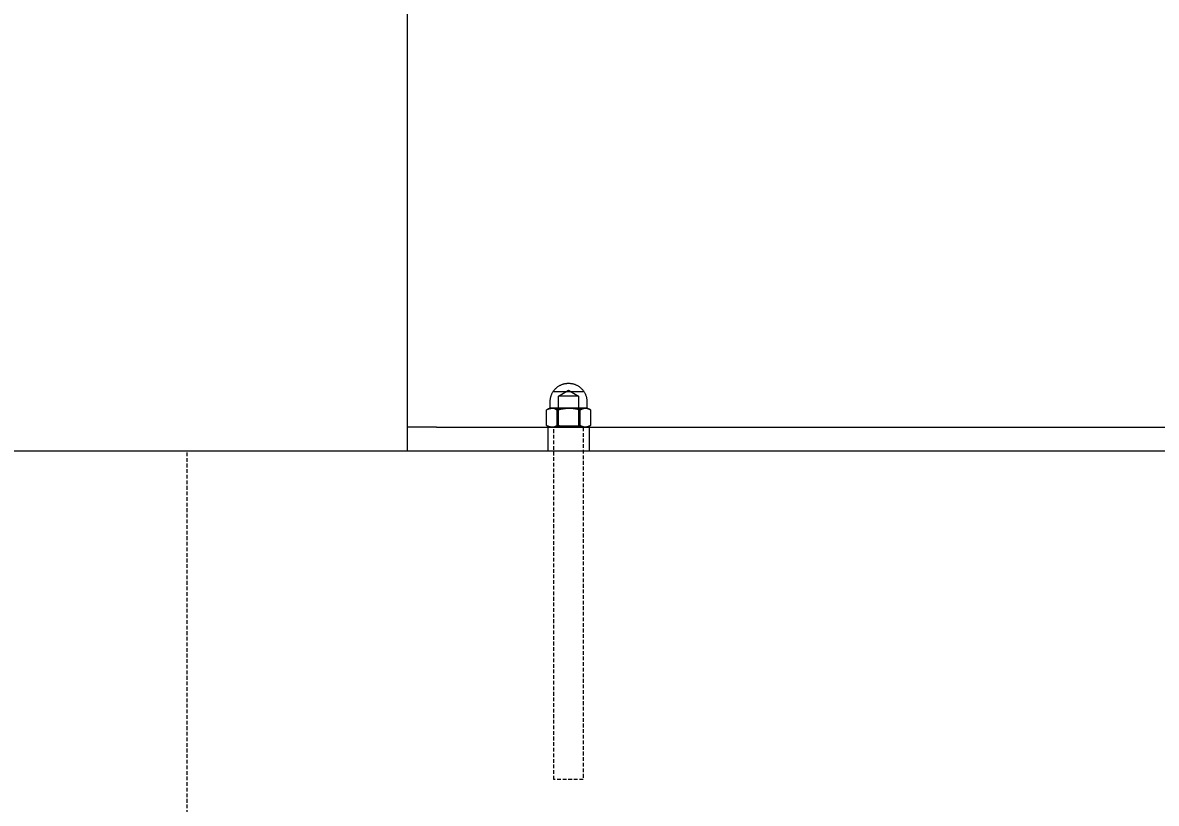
# Model space of a CAD drawing. Header units: millimetres. Extents: x -507 to 4570, y -12 to 3479.
# Drawn here: x 3578.2 to 3964.7, y 2449.6 to 2715.7 of the extents above; entities that cross this region are included whole.
import ezdxf

# ---------------------------------------------------------------- set-up
doc = ezdxf.new("R2010")
doc.units = ezdxf.units.MM
doc.linetypes.add('HIDDEN', pattern=[1.905, 1.27, -0.635])
for name, color, linetype, lineweight in [('ZANO_R', 7, 'Continuous', 0), ('ZANO_R_przerywana', 7, 'HIDDEN', 0), ('ZANO_W', 1, 'Continuous', 0)]:
    doc.layers.add(name, color=color, linetype=linetype, lineweight=lineweight)
doc.styles.add('Arial', font='arial.ttf')
doc.styles.get("Standard").update_dxf_attribs({"font": 'ARIALUNI.TTF'})
doc.dimstyles.new('pl i ang', dxfattribs={"dimtxt": 50, "dimasz": 50, "dimexe": 1.25, "dimexo": 0.625, "dimgap": 10, "dimtad": 1, "dimtoh": 1, "dimtxsty": 'Standard', "dimcen": 2.5, "dimclrd": 1, "dimclre": 1, "dimclrt": 1, "dimadec": 0, "dimazin": 0, "dimtfac": 1, "dimtmove": 0, "dimatfit": 3, "dimfxl": 1, "dimarcsym": 1})

# ---------------------------------------------------------------- blocks, each defined once
blk = doc.blocks.new('*D457')
at = {"layer": 'ZANO_W', "color": 1, "lineweight": -2}
for p, q in [((2735.29, 2559.82), (2735.29, 2318.52)), ((4159.29, 2559.82), (4159.29, 2318.52)), ((2775.29, 2328.52), (4119.29, 2328.52))]:
    blk.add_line(p, q, dxfattribs=at)
at = {"layer": 'ZANO_W', "color": 1}
for points in [[(2775.29, 2335.19), (2775.29, 2321.85), (2735.29, 2328.52)], [(4119.29, 2321.85), (4119.29, 2335.19), (4159.29, 2328.52)]]:
    blk.add_solid(points, dxfattribs=at)
at = {"layer": 'ZANO_W', "color": 1, "insert": (3447.29, 2358.6), "char_height": 40, "attachment_point": 5, "style": 'Arial'}
blk.add_mtext('1424', dxfattribs=at)

msp = doc.modelspace()

# ---------------------------------------------------------------- linework, layer by layer
at = {"layer": 'ZANO_R'}
for p, q in [((3709.29, 2971.82), (3709.29, 2577.82)), ((3758.84, 2589.64), (3758.95, 2589.82)), ((3758.95, 2589.82), (3759.06, 2590)), ((3759.06, 2590), (3759.18, 2590.18)), ((3759.18, 2590.18), (3759.31, 2590.35)), ((3759.29, 2590), (3759.29, 2590)), ((3759.29, 2590), (3759.29, 2590)), ((3759.29, 2590), (3759.29, 2590)), ((3759.29, 2590), (3759.29, 2590)), ((3759.29, 2590), (3759.29, 2590)), ((3759.29, 2590), (3759.29, 2590)), ((3759.29, 2590), (3759.29, 2590)), ((3759.29, 2590), (3759.31, 2590)), ((3759.31, 2590.35), (3759.44, 2590.52)), ((3759.31, 2590), (3759.39, 2590)), ((3759.39, 2590), (3769.29, 2590)), ((3759.44, 2590.52), (3759.58, 2590.68)), ((3759.58, 2590.68), (3759.72, 2590.84)), ((3759.72, 2590.84), (3759.87, 2590.99)), ((3759.87, 2590.99), (3760.02, 2591.14)), ((3760.02, 2591.14), (3760.18, 2591.29)), ((3760.18, 2591.29), (3760.34, 2591.42)), ((3760.34, 2591.42), (3760.51, 2591.55)), ((3760.51, 2591.55), (3760.68, 2591.68)), ((3760.68, 2591.68), (3760.86, 2591.8)), ((3760.86, 2591.8), (3761.04, 2591.91)), ((3760.89, 2588.42), (3764.29, 2590.47)), ((3761.04, 2591.91), (3761.22, 2592.02)), ((3761.22, 2592.02), (3761.41, 2592.12)), ((3761.41, 2592.12), (3761.6, 2592.22)), ((3761.6, 2592.22), (3761.8, 2592.31)), ((3761.8, 2592.31), (3761.99, 2592.39)), ((3761.99, 2592.39), (3762.19, 2592.46)), ((3762.19, 2592.46), (3762.4, 2592.53)), ((3762.4, 2592.53), (3762.6, 2592.59)), ((3762.6, 2592.59), (3762.81, 2592.65)), ((3762.81, 2592.65), (3763.02, 2592.69)), ((3763.02, 2592.69), (3763.23, 2592.73)), ((3763.23, 2592.73), (3763.44, 2592.77)), ((3763.44, 2592.77), (3763.65, 2592.79)), ((3763.65, 2592.79), (3763.86, 2592.81)), ((3763.86, 2592.81), (3764.07, 2592.82)), ((3764.07, 2592.82), (3764.29, 2592.82)), ((3764.29, 2592.82), (3764.5, 2592.82)), ((3764.29, 2590.47), (3767.69, 2588.42)), ((3764.5, 2592.82), (3764.71, 2592.81)), ((3764.71, 2592.81), (3764.93, 2592.79)), ((3764.93, 2592.79), (3765.14, 2592.77)), ((3765.14, 2592.77), (3765.35, 2592.73)), ((3765.35, 2592.73), (3765.56, 2592.69)), ((3765.56, 2592.69), (3765.77, 2592.65)), ((3765.77, 2592.65), (3765.97, 2592.59)), ((3765.97, 2592.59), (3766.18, 2592.53)), ((3766.18, 2592.53), (3766.38, 2592.46)), ((3766.38, 2592.46), (3766.58, 2592.39)), ((3766.58, 2592.39), (3766.78, 2592.31)), ((3766.78, 2592.31), (3766.97, 2592.22)), ((3766.97, 2592.22), (3767.16, 2592.12)), ((3767.16, 2592.12), (3767.35, 2592.02)), ((3767.35, 2592.02), (3767.53, 2591.91)), ((3767.53, 2591.91), (3767.72, 2591.8)), ((3767.72, 2591.8), (3767.89, 2591.68)), ((3767.89, 2591.68), (3768.06, 2591.55)), ((3768.06, 2591.55), (3768.23, 2591.42)), ((3768.23, 2591.42), (3768.39, 2591.29)), ((3768.39, 2591.29), (3768.55, 2591.14)), ((3768.55, 2591.14), (3768.71, 2590.99)), ((3768.71, 2590.99), (3768.86, 2590.84)), ((3768.86, 2590.84), (3769, 2590.68)), ((3769, 2590.68), (3769.14, 2590.52)), ((3769.14, 2590.52), (3769.27, 2590.35)), ((3769.27, 2590.35), (3769.39, 2590.18)), ((3769.39, 2590.18), (3769.51, 2590)), ((3769.51, 2590), (3769.63, 2589.82)), ((3769.63, 2589.82), (3769.74, 2589.64)), ((3758.04, 2586.79), (3758.05, 2587)), ((3758.04, 2586.57), (3758.04, 2586.79)), ((3758.04, 2584.44), (3758.04, 2586.57)), ((3758.05, 2587), (3758.07, 2587.21)), ((3758.07, 2587.21), (3758.1, 2587.43)), ((3758.1, 2587.43), (3758.13, 2587.64)), ((3758.13, 2587.64), (3758.17, 2587.85)), ((3758.17, 2587.85), (3758.21, 2588.05)), ((3758.21, 2588.05), (3758.27, 2588.26)), ((3758.27, 2588.26), (3758.33, 2588.47)), ((3758.33, 2588.47), (3758.4, 2588.67)), ((3758.4, 2588.67), (3758.47, 2588.87)), ((3758.47, 2588.87), (3758.55, 2589.06)), ((3758.55, 2589.06), (3758.64, 2589.26)), ((3758.64, 2589.26), (3758.74, 2589.45)), ((3758.74, 2589.45), (3758.84, 2589.64)), ((3761.41, 2588.42), (3760.89, 2588.42)), ((3760.89, 2578.27), (3760.89, 2588.42)), ((3767.69, 2588.42), (3761.41, 2588.42)), ((3767.69, 2588.42), (3767.69, 2588.42)), ((3767.69, 2588.42), (3767.69, 2588.42)), ((3767.69, 2588.42), (3767.69, 2578.27)), ((3769.74, 2589.64), (3769.84, 2589.45)), ((3769.84, 2589.45), (3769.93, 2589.26)), ((3769.93, 2589.26), (3770.02, 2589.06)), ((3770.02, 2589.06), (3770.1, 2588.87)), ((3770.1, 2588.87), (3770.18, 2588.67)), ((3770.18, 2588.67), (3770.24, 2588.47)), ((3770.24, 2588.47), (3770.31, 2588.26)), ((3770.31, 2588.26), (3770.36, 2588.05)), ((3770.36, 2588.05), (3770.41, 2587.85)), ((3770.41, 2587.85), (3770.45, 2587.64)), ((3770.45, 2587.64), (3770.48, 2587.43)), ((3770.48, 2587.43), (3770.5, 2587.21)), ((3770.5, 2587.21), (3770.52, 2587)), ((3770.52, 2587), (3770.53, 2586.79)), ((3770.53, 2586.79), (3770.54, 2586.57)), ((3770.54, 2586.57), (3770.54, 2584.44)), ((3756.95, 2583.84), (3756.79, 2583.74)), ((3756.79, 2583.74), (3756.91, 2583.81)), ((3756.79, 2578.41), (3756.79, 2583.74)), ((3756.91, 2583.81), (3757.03, 2583.88)), ((3756.95, 2583.84), (3757.79, 2584.32)), ((3757.09, 2583.92), (3757, 2583.87)), ((3757.03, 2583.88), (3757.16, 2583.94)), ((3757.18, 2583.97), (3757.09, 2583.92)), ((3757.16, 2583.94), (3757.29, 2584)), ((3757.28, 2584.02), (3757.18, 2583.97)), ((3757.37, 2584.06), (3757.28, 2584.02)), ((3757.29, 2584), (3757.42, 2584.05)), ((3757.47, 2584.1), (3757.37, 2584.06)), ((3757.42, 2584.05), (3757.55, 2584.1)), ((3757.57, 2584.14), (3757.47, 2584.1)), ((3757.55, 2584.1), (3757.69, 2584.14)), ((3757.67, 2584.18), (3757.57, 2584.14)), ((3757.77, 2584.21), (3757.67, 2584.18)), ((3757.69, 2584.14), (3757.82, 2584.18)), ((3757.87, 2584.23), (3757.77, 2584.21)), ((3758.71, 2584.32), (3757.79, 2584.32)), ((3757.82, 2584.18), (3757.96, 2584.21)), ((3757.97, 2584.26), (3757.87, 2584.23)), ((3757.93, 2584.33), (3757.94, 2584.33)), ((3757.94, 2584.33), (3757.94, 2584.33)), ((3757.94, 2584.33), (3757.94, 2584.33)), ((3757.94, 2584.33), (3757.95, 2584.33)), ((3757.95, 2584.33), (3757.95, 2584.33)), ((3757.95, 2584.33), (3757.96, 2584.33)), ((3757.96, 2584.33), (3757.97, 2584.34)), ((3757.96, 2584.33), (3757.96, 2584.33)), ((3757.96, 2584.33), (3757.96, 2584.33)), ((3757.96, 2584.21), (3758.09, 2584.24)), ((3757.97, 2584.34), (3757.97, 2584.34)), ((3757.97, 2584.34), (3757.97, 2584.34)), ((3757.97, 2584.34), (3757.98, 2584.34)), ((3758.07, 2584.28), (3757.97, 2584.26)), ((3757.98, 2584.34), (3757.98, 2584.35)), ((3757.98, 2584.35), (3757.99, 2584.35)), ((3757.98, 2584.34), (3757.98, 2584.34)), ((3757.99, 2584.35), (3758, 2584.36)), ((3757.99, 2584.35), (3757.99, 2584.35)), ((3757.99, 2584.35), (3757.99, 2584.35)), ((3758, 2584.36), (3758, 2584.36)), ((3758, 2584.36), (3758, 2584.36)), ((3758, 2584.36), (3758.01, 2584.36)), ((3758.01, 2584.37), (3758.02, 2584.38)), ((3758.01, 2584.36), (3758.01, 2584.37)), ((3758.01, 2584.37), (3758.01, 2584.37)), ((3758.01, 2584.37), (3758.01, 2584.37)), ((3758.02, 2584.38), (3758.02, 2584.39)), ((3758.02, 2584.39), (3758.02, 2584.39)), ((3758.02, 2584.39), (3758.03, 2584.39)), ((3758.02, 2584.38), (3758.02, 2584.38)), ((3758.02, 2584.38), (3758.02, 2584.38)), ((3758.03, 2584.41), (3758.03, 2584.42)), ((3758.03, 2584.42), (3758.03, 2584.42)), ((3758.03, 2584.42), (3758.04, 2584.42)), ((3758.03, 2584.4), (3758.03, 2584.41)), ((3758.03, 2584.41), (3758.03, 2584.41)), ((3758.03, 2584.41), (3758.03, 2584.41)), ((3758.03, 2584.39), (3758.03, 2584.4)), ((3758.03, 2584.4), (3758.03, 2584.4)), ((3758.04, 2584.43), (3758.04, 2584.44)), ((3758.04, 2584.44), (3758.04, 2584.44)), ((3758.04, 2584.44), (3758.04, 2584.44)), ((3758.04, 2584.42), (3758.04, 2584.43)), ((3758.04, 2584.43), (3758.04, 2584.43)), ((3758.18, 2584.29), (3758.07, 2584.28)), ((3758.09, 2584.24), (3758.23, 2584.27)), ((3758.28, 2584.31), (3758.18, 2584.29)), ((3758.23, 2584.27), (3758.37, 2584.29)), ((3758.38, 2584.32), (3758.28, 2584.31)), ((3758.37, 2584.29), (3758.51, 2584.31)), ((3758.49, 2584.32), (3758.38, 2584.32)), ((3758.51, 2584.31), (3758.65, 2584.32)), ((3758.64, 2584.32), (3758.58, 2584.32)), ((3758.65, 2584.32), (3758.79, 2584.32)), ((3758.78, 2584.31), (3758.66, 2584.32)), ((3758.66, 2584.32), (3758.73, 2584.32)), ((3758.89, 2584.29), (3758.78, 2584.31)), ((3758.79, 2584.32), (3758.93, 2584.32)), ((3758.85, 2584.32), (3758.92, 2584.32)), ((3764.44, 2584.32), (3758.87, 2584.32)), ((3759.01, 2584.27), (3758.89, 2584.29)), ((3758.93, 2584.32), (3759.07, 2584.31)), ((3759.12, 2584.25), (3759.01, 2584.27)), ((3759.07, 2584.31), (3759.21, 2584.29)), ((3759.23, 2584.22), (3759.12, 2584.25)), ((3759.21, 2584.29), (3759.35, 2584.27)), ((3759.34, 2584.19), (3759.23, 2584.22)), ((3759.45, 2584.15), (3759.34, 2584.19)), ((3759.35, 2584.27), (3759.49, 2584.24)), ((3759.56, 2584.12), (3759.45, 2584.15)), ((3759.49, 2584.24), (3759.63, 2584.21)), ((3759.67, 2584.07), (3759.56, 2584.12)), ((3759.63, 2584.21), (3759.76, 2584.18)), ((3759.78, 2584.03), (3759.67, 2584.07)), ((3759.76, 2584.18), (3759.9, 2584.14)), ((3759.88, 2583.98), (3759.78, 2584.03)), ((3759.98, 2583.92), (3759.88, 2583.98)), ((3759.9, 2584.14), (3760.03, 2584.1)), ((3760.08, 2583.87), (3759.98, 2583.92)), ((3760.03, 2584.1), (3760.16, 2584.05)), ((3760.18, 2583.81), (3760.08, 2583.87)), ((3760.16, 2584.05), (3760.29, 2584)), ((3760.28, 2583.74), (3760.18, 2583.81)), ((3760.72, 2583.87), (3760.28, 2583.74)), ((3760.28, 2583.74), (3760.28, 2578.41)), ((3760.29, 2584), (3760.42, 2583.94)), ((3760.42, 2583.94), (3760.55, 2583.88)), ((3760.55, 2583.88), (3760.67, 2583.81)), ((3760.67, 2583.81), (3760.8, 2583.74)), ((3761.16, 2583.98), (3760.72, 2583.87)), ((3760.8, 2583.74), (3761.2, 2583.86)), ((3760.8, 2578.41), (3760.8, 2583.74)), ((3761.6, 2584.07), (3761.16, 2583.98)), ((3761.2, 2583.86), (3761.61, 2583.97)), ((3762.05, 2584.15), (3761.6, 2584.07)), ((3761.61, 2583.97), (3762.03, 2584.06)), ((3762.03, 2584.06), (3762.44, 2584.13)), ((3762.5, 2584.22), (3762.05, 2584.15)), ((3762.44, 2584.13), (3762.86, 2584.2)), ((3762.95, 2584.27), (3762.5, 2584.22)), ((3762.86, 2584.2), (3763.28, 2584.25)), ((3763.41, 2584.3), (3762.95, 2584.27)), ((3763.28, 2584.25), (3763.7, 2584.29)), ((3763.86, 2584.32), (3763.41, 2584.3)), ((3763.7, 2584.29), (3764.12, 2584.31)), ((3764.12, 2584.31), (3764.55, 2584.32)), ((3764.27, 2584.32), (3764.19, 2584.32)), ((3764.75, 2584.3), (3764.31, 2584.32)), ((3764.55, 2584.32), (3764.97, 2584.31)), ((3764.68, 2584.32), (3764.79, 2584.32)), ((3769.99, 2584.32), (3764.71, 2584.32)), ((3765.19, 2584.26), (3764.75, 2584.3)), ((3764.97, 2584.31), (3765.39, 2584.29)), ((3765.63, 2584.21), (3765.19, 2584.26)), ((3765.39, 2584.29), (3765.81, 2584.25)), ((3766.06, 2584.15), (3765.63, 2584.21)), ((3765.81, 2584.25), (3766.23, 2584.2)), ((3766.49, 2584.07), (3766.06, 2584.15)), ((3766.23, 2584.2), (3766.65, 2584.13)), ((3766.93, 2583.97), (3766.49, 2584.07)), ((3766.65, 2584.13), (3767.07, 2584.06)), ((3767.35, 2583.87), (3766.93, 2583.97)), ((3767.07, 2584.06), (3767.48, 2583.97)), ((3767.78, 2583.74), (3767.35, 2583.87)), ((3767.48, 2583.97), (3767.89, 2583.86)), ((3767.9, 2583.82), (3767.78, 2583.74)), ((3767.78, 2578.41), (3767.78, 2583.74)), ((3767.89, 2583.86), (3768.3, 2583.74)), ((3768.03, 2583.88), (3767.9, 2583.82)), ((3768.16, 2583.94), (3768.03, 2583.88)), ((3768.3, 2584), (3768.16, 2583.94)), ((3768.43, 2584.06), (3768.3, 2584)), ((3768.3, 2583.74), (3768.39, 2583.8)), ((3768.3, 2578.41), (3768.3, 2583.74)), ((3768.39, 2583.8), (3768.48, 2583.86)), ((3768.57, 2584.1), (3768.43, 2584.06)), ((3768.48, 2583.86), (3768.58, 2583.92)), ((3768.7, 2584.15), (3768.57, 2584.1)), ((3768.58, 2583.92), (3768.67, 2583.97)), ((3768.67, 2583.97), (3768.77, 2584.02)), ((3768.84, 2584.19), (3768.7, 2584.15)), ((3768.77, 2584.02), (3768.87, 2584.06)), ((3768.98, 2584.22), (3768.84, 2584.19)), ((3768.87, 2584.06), (3768.97, 2584.1)), ((3768.97, 2584.1), (3769.08, 2584.14)), ((3769.13, 2584.25), (3768.98, 2584.22)), ((3769.08, 2584.14), (3769.18, 2584.17)), ((3769.27, 2584.28), (3769.13, 2584.25)), ((3769.18, 2584.17), (3769.29, 2584.21)), ((3769.41, 2584.3), (3769.27, 2584.28)), ((3769.29, 2584.21), (3769.39, 2584.23)), ((3769.39, 2584.23), (3769.5, 2584.26)), ((3769.56, 2584.31), (3769.41, 2584.3)), ((3769.5, 2584.26), (3769.61, 2584.28)), ((3769.7, 2584.32), (3769.56, 2584.31)), ((3769.61, 2584.28), (3769.71, 2584.3)), ((3769.71, 2584.3), (3769.82, 2584.31)), ((3769.82, 2584.31), (3769.93, 2584.32)), ((3769.91, 2584.32), (3769.86, 2584.32)), ((3770.08, 2584.31), (3769.93, 2584.32)), ((3769.93, 2584.32), (3770.04, 2584.32)), ((3770.04, 2584.32), (3770.15, 2584.32)), ((3770.23, 2584.29), (3770.08, 2584.31)), ((3770.61, 2584.32), (3770.09, 2584.32)), ((3770.15, 2584.32), (3770.26, 2584.31)), ((3770.38, 2584.26), (3770.23, 2584.29)), ((3770.26, 2584.31), (3770.37, 2584.3)), ((3770.37, 2584.3), (3770.48, 2584.28)), ((3770.53, 2584.23), (3770.38, 2584.26)), ((3770.48, 2584.28), (3770.59, 2584.26)), ((3770.67, 2584.2), (3770.53, 2584.23)), ((3770.54, 2584.44), (3770.54, 2584.44)), ((3770.54, 2584.44), (3770.54, 2584.44)), ((3770.54, 2584.44), (3770.54, 2584.43)), ((3770.54, 2584.43), (3770.54, 2584.43)), ((3770.54, 2584.43), (3770.54, 2584.42)), ((3770.54, 2584.42), (3770.54, 2584.42)), ((3770.54, 2584.42), (3770.54, 2584.42)), ((3770.54, 2584.42), (3770.54, 2584.41)), ((3770.54, 2584.41), (3770.54, 2584.41)), ((3770.54, 2584.41), (3770.54, 2584.41)), ((3770.54, 2584.41), (3770.55, 2584.4)), ((3770.55, 2584.4), (3770.55, 2584.4)), ((3770.55, 2584.4), (3770.55, 2584.39)), ((3770.55, 2584.39), (3770.55, 2584.39)), ((3770.55, 2584.39), (3770.55, 2584.39)), ((3770.55, 2584.39), (3770.55, 2584.38)), ((3770.55, 2584.38), (3770.56, 2584.38)), ((3770.56, 2584.38), (3770.56, 2584.38)), ((3770.56, 2584.38), (3770.56, 2584.37)), ((3770.56, 2584.37), (3770.56, 2584.37)), ((3770.56, 2584.37), (3770.57, 2584.37)), ((3770.57, 2584.37), (3770.57, 2584.36)), ((3770.57, 2584.36), (3770.57, 2584.36)), ((3770.57, 2584.36), (3770.57, 2584.36)), ((3770.57, 2584.36), (3770.58, 2584.36)), ((3770.58, 2584.36), (3770.58, 2584.35)), ((3770.58, 2584.35), (3770.58, 2584.35)), ((3770.58, 2584.35), (3770.59, 2584.35)), ((3770.59, 2584.35), (3770.59, 2584.35)), ((3770.59, 2584.35), (3770.59, 2584.34)), ((3770.59, 2584.34), (3770.6, 2584.34)), ((3770.59, 2584.26), (3770.69, 2584.23)), ((3770.6, 2584.34), (3770.6, 2584.34)), ((3770.6, 2584.34), (3770.6, 2584.34)), ((3770.6, 2584.34), (3770.61, 2584.34)), ((3770.61, 2584.34), (3770.61, 2584.33)), ((3770.61, 2584.33), (3770.62, 2584.33)), ((3770.74, 2584.32), (3770.61, 2584.32)), ((3770.62, 2584.33), (3770.62, 2584.33)), ((3770.62, 2584.33), (3770.62, 2584.33)), ((3770.62, 2584.33), (3770.63, 2584.33)), ((3770.63, 2584.33), (3770.63, 2584.33)), ((3770.63, 2584.33), (3770.64, 2584.33)), ((3770.64, 2584.33), (3770.64, 2584.33)), ((3770.64, 2584.33), (3770.64, 2584.33)), ((3770.82, 2584.16), (3770.67, 2584.2)), ((3770.69, 2584.23), (3770.8, 2584.21)), ((3770.78, 2584.32), (3770.74, 2584.32)), ((3770.79, 2584.32), (3770.78, 2584.32)), ((3770.79, 2584.32), (3770.79, 2584.32)), ((3770.79, 2584.32), (3770.79, 2584.32)), ((3770.79, 2584.32), (3770.79, 2584.32)), ((3770.79, 2584.32), (3770.79, 2584.32)), ((3770.79, 2584.32), (3770.79, 2584.32)), ((3770.79, 2584.32), (3771.57, 2583.87)), ((3770.8, 2584.21), (3770.9, 2584.17)), ((3770.96, 2584.12), (3770.82, 2584.16)), ((3770.9, 2584.17), (3771.01, 2584.14)), ((3771.11, 2584.07), (3770.96, 2584.12)), ((3771.01, 2584.14), (3771.11, 2584.1)), ((3771.11, 2584.1), (3771.21, 2584.06)), ((3771.25, 2584.01), (3771.11, 2584.07)), ((3771.21, 2584.06), (3771.31, 2584.02)), ((3771.38, 2583.95), (3771.25, 2584.01)), ((3771.31, 2584.02), (3771.41, 2583.97)), ((3771.52, 2583.89), (3771.38, 2583.95)), ((3771.41, 2583.97), (3771.51, 2583.92)), ((3771.51, 2583.92), (3771.6, 2583.86)), ((3771.66, 2583.82), (3771.52, 2583.89)), ((3771.6, 2583.86), (3771.7, 2583.8)), ((3771.79, 2583.74), (3771.66, 2583.82)), ((3771.7, 2583.8), (3771.79, 2583.74)), ((3771.79, 2583.74), (3771.79, 2578.41)), ((3756.91, 2578.34), (3756.79, 2578.41)), ((3756.79, 2578.41), (3756.95, 2578.31)), ((3757.04, 2578.27), (3756.91, 2578.34)), ((3757.79, 2577.82), (3756.95, 2578.31)), ((3757, 2578.28), (3757.1, 2578.22)), ((3757.17, 2578.21), (3757.04, 2578.27)), ((3757.1, 2578.22), (3757.19, 2578.17)), ((3757.3, 2578.15), (3757.17, 2578.21)), ((3757.19, 2578.17), (3757.29, 2578.12)), ((3757.29, 2578.12), (3757.39, 2578.08)), ((3757.43, 2578.1), (3757.3, 2578.15)), ((3757.57, 2578.05), (3757.43, 2578.1)), ((3759.67, 2578.08), (3759.78, 2578.12)), ((3759.78, 2578.12), (3759.88, 2578.17)), ((3759.88, 2578.17), (3759.98, 2578.23)), ((3759.98, 2578.23), (3760.08, 2578.28)), ((3760.08, 2578.28), (3760.18, 2578.34)), ((3760.27, 2578.14), (3760.13, 2578.09)), ((3760.18, 2578.34), (3760.28, 2578.41)), ((3760.41, 2578.2), (3760.27, 2578.14)), ((3760.28, 2578.41), (3760.7, 2578.29)), ((3760.29, 2577.85), (3760.89, 2578.27)), ((3760.54, 2578.27), (3760.41, 2578.2)), ((3760.67, 2578.33), (3760.54, 2578.27)), ((3760.8, 2578.41), (3760.67, 2578.33)), ((3760.7, 2578.29), (3761.12, 2578.18)), ((3761.24, 2578.28), (3760.8, 2578.41)), ((3760.89, 2578.27), (3760.89, 2578.27)), ((3760.89, 2578.27), (3760.89, 2578.27)), ((3760.89, 2578.27), (3760.89, 2578.27)), ((3760.89, 2578.27), (3760.89, 2578.27)), ((3760.89, 2578.27), (3760.89, 2578.27)), ((3760.89, 2578.27), (3760.89, 2578.27)), ((3760.89, 2578.27), (3760.92, 2578.27)), ((3760.92, 2578.27), (3761.02, 2578.27)), ((3761.02, 2578.27), (3761.41, 2578.27)), ((3761.12, 2578.18), (3761.54, 2578.09)), ((3761.69, 2578.17), (3761.24, 2578.28)), ((3761.41, 2578.27), (3767.69, 2578.27)), ((3762.14, 2578.07), (3761.69, 2578.17)), ((3766.51, 2578.09), (3766.93, 2578.18)), ((3766.93, 2578.18), (3767.36, 2578.29)), ((3767.42, 2578.17), (3766.98, 2578.08)), ((3767.36, 2578.29), (3767.78, 2578.41)), ((3767.86, 2578.28), (3767.42, 2578.17)), ((3767.69, 2578.27), (3768.29, 2577.85)), ((3767.91, 2578.33), (3767.78, 2578.41)), ((3768.3, 2578.41), (3767.86, 2578.28)), ((3768.04, 2578.27), (3767.91, 2578.33)), ((3768.17, 2578.2), (3768.04, 2578.27)), ((3768.3, 2578.14), (3768.17, 2578.2)), ((3768.39, 2578.34), (3768.3, 2578.41)), ((3768.44, 2578.09), (3768.3, 2578.14)), ((3768.49, 2578.28), (3768.39, 2578.34)), ((3768.59, 2578.23), (3768.49, 2578.28)), ((3768.69, 2578.18), (3768.59, 2578.23)), ((3768.79, 2578.13), (3768.69, 2578.18)), ((3768.89, 2578.08), (3768.79, 2578.13)), ((3771.57, 2578.28), (3770.79, 2577.82)), ((3771.25, 2578.14), (3771.11, 2578.08)), ((3771.27, 2578.12), (3771.16, 2578.07)), ((3771.38, 2578.2), (3771.25, 2578.14)), ((3771.38, 2578.17), (3771.27, 2578.12)), ((3771.52, 2578.26), (3771.38, 2578.2)), ((3771.48, 2578.22), (3771.38, 2578.17)), ((3771.59, 2578.28), (3771.48, 2578.22)), ((3771.66, 2578.33), (3771.52, 2578.26)), ((3771.69, 2578.34), (3771.59, 2578.28)), ((3771.79, 2578.41), (3771.66, 2578.33)), ((3771.79, 2578.41), (3771.69, 2578.34)), ((3709.29, 2577.82), (3709.29, 2569.82)), ((3719.29, 2577.82), (3709.29, 2577.82)), ((3719.29, 2577.82), (4149.29, 2577.82)), ((3757.29, 2569.82), (3757.29, 2577.82)), ((3757.39, 2578.08), (3757.49, 2578.04)), ((3757.49, 2578.04), (3757.59, 2578)), ((3757.7, 2578), (3757.57, 2578.05)), ((3757.59, 2578), (3757.69, 2577.97)), ((3757.69, 2577.97), (3757.8, 2577.94)), ((3757.84, 2577.97), (3757.7, 2578)), ((3757.8, 2577.94), (3757.9, 2577.91)), ((3757.98, 2577.93), (3757.84, 2577.97)), ((3757.9, 2577.91), (3758.01, 2577.88)), ((3758.12, 2577.9), (3757.98, 2577.93)), ((3758.01, 2577.88), (3758.12, 2577.86)), ((3758.26, 2577.87), (3758.12, 2577.9)), ((3758.12, 2577.86), (3758.22, 2577.85)), ((3758.22, 2577.85), (3758.33, 2577.84)), ((3758.4, 2577.85), (3758.26, 2577.87)), ((3758.33, 2577.84), (3758.44, 2577.83)), ((3758.54, 2577.84), (3758.4, 2577.85)), ((3758.42, 2577.83), (3758.49, 2577.83)), ((3758.53, 2577.82), (3758.64, 2577.83)), ((3758.69, 2577.83), (3758.54, 2577.84)), ((3758.58, 2577.83), (3758.64, 2577.83)), ((3758.66, 2577.83), (3758.78, 2577.84)), ((3758.73, 2577.83), (3758.66, 2577.83)), ((3758.78, 2577.84), (3758.89, 2577.86)), ((3758.92, 2577.83), (3758.79, 2577.82)), ((3758.99, 2577.83), (3758.85, 2577.83)), ((3758.92, 2577.83), (3758.85, 2577.83)), ((3758.89, 2577.86), (3759.01, 2577.88)), ((3759.14, 2577.85), (3758.99, 2577.83)), ((3759.01, 2577.88), (3759.12, 2577.9)), ((3759.12, 2577.9), (3759.23, 2577.93)), ((3759.28, 2577.87), (3759.14, 2577.85)), ((3759.23, 2577.93), (3759.34, 2577.96)), ((3759.43, 2577.89), (3759.28, 2577.87)), ((3759.39, 2577.75), (3759.29, 2577.75)), ((3759.34, 2577.96), (3759.45, 2578)), ((3769.29, 2577.75), (3759.39, 2577.75)), ((3759.57, 2577.92), (3759.43, 2577.89)), ((3759.45, 2578), (3759.56, 2578.03)), ((3759.56, 2578.03), (3759.67, 2578.08)), ((3759.71, 2577.96), (3759.57, 2577.92)), ((3759.86, 2578), (3759.71, 2577.96)), ((3760, 2578.04), (3759.86, 2578)), ((3760.13, 2578.09), (3760, 2578.04)), ((3760.29, 2577.85), (3760.29, 2577.85)), ((3760.29, 2577.85), (3760.29, 2577.85)), ((3760.29, 2577.85), (3760.29, 2577.85)), ((3760.29, 2577.85), (3760.29, 2577.85)), ((3760.29, 2577.85), (3760.29, 2577.85)), ((3760.29, 2577.85), (3760.29, 2577.85)), ((3760.29, 2577.85), (3760.32, 2577.85)), ((3760.29, 2577.82), (3760.29, 2577.85)), ((3760.29, 2577.85), (3760.29, 2577.85)), ((3760.32, 2577.85), (3760.45, 2577.85)), ((3760.45, 2577.85), (3760.91, 2577.85)), ((3760.91, 2577.85), (3768.29, 2577.85)), ((3761.54, 2578.09), (3761.97, 2578.01)), ((3761.97, 2578.01), (3762.39, 2577.94)), ((3762.59, 2577.99), (3762.14, 2578.07)), ((3762.39, 2577.94), (3762.83, 2577.89)), ((3763.05, 2577.93), (3762.59, 2577.99)), ((3762.83, 2577.89), (3763.26, 2577.85)), ((3763.51, 2577.88), (3763.05, 2577.93)), ((3763.08, 2577.87), (3763.28, 2577.85)), ((3763.28, 2577.85), (3763.56, 2577.83)), ((3763.97, 2577.84), (3763.51, 2577.88)), ((3763.56, 2577.83), (3763.84, 2577.83)), ((3763.79, 2577.83), (3763.92, 2577.83)), ((3764.43, 2577.83), (3763.97, 2577.84)), ((3764.12, 2577.83), (3764.27, 2577.83)), ((3764.14, 2577.83), (3764.27, 2577.83)), ((3764.31, 2577.83), (3764.53, 2577.84)), ((3764.53, 2577.84), (3764.76, 2577.85)), ((3765.18, 2577.85), (3764.73, 2577.83)), ((3764.74, 2577.85), (3764.78, 2577.85)), ((3764.78, 2577.85), (3765.21, 2577.89)), ((3765.64, 2577.88), (3765.18, 2577.85)), ((3765.21, 2577.89), (3765.65, 2577.94)), ((3766.09, 2577.93), (3765.64, 2577.88)), ((3765.65, 2577.94), (3766.08, 2578.01)), ((3766.08, 2578.01), (3766.51, 2578.09)), ((3766.53, 2578), (3766.09, 2577.93)), ((3766.98, 2578.08), (3766.53, 2578)), ((3768.29, 2577.85), (3768.29, 2577.82)), ((3768.58, 2578.04), (3768.44, 2578.09)), ((3768.72, 2578), (3768.58, 2578.04)), ((3768.86, 2577.96), (3768.72, 2578)), ((3769, 2577.92), (3768.86, 2577.96)), ((3769, 2578.04), (3768.89, 2578.08)), ((3769.1, 2578), (3769, 2578.04)), ((3769.15, 2577.89), (3769, 2577.92)), ((3769.21, 2577.97), (3769.1, 2578)), ((3769.29, 2577.87), (3769.15, 2577.89)), ((3769.32, 2577.93), (3769.21, 2577.97)), ((3769.44, 2577.85), (3769.29, 2577.87)), ((3769.29, 2577.75), (3769.29, 2577.75)), ((3769.29, 2577.75), (3769.29, 2577.75)), ((3769.43, 2577.91), (3769.32, 2577.93)), ((3769.54, 2577.88), (3769.43, 2577.91)), ((3769.58, 2577.83), (3769.44, 2577.85)), ((3769.65, 2577.86), (3769.54, 2577.88)), ((3769.73, 2577.83), (3769.58, 2577.83)), ((3769.76, 2577.85), (3769.65, 2577.86)), ((3769.72, 2577.83), (3769.65, 2577.83)), ((3769.88, 2577.83), (3769.76, 2577.85)), ((3769.91, 2577.83), (3769.84, 2577.83)), ((3769.99, 2577.83), (3769.88, 2577.83)), ((3769.91, 2577.83), (3769.89, 2577.83)), ((3770.08, 2577.84), (3769.93, 2577.83)), ((3770.04, 2577.82), (3769.93, 2577.83)), ((3770.23, 2577.86), (3770.08, 2577.84)), ((3770.15, 2577.83), (3770.09, 2577.83)), ((3770.25, 2577.84), (3770.13, 2577.83)), ((3770.38, 2577.89), (3770.23, 2577.86)), ((3770.37, 2577.85), (3770.25, 2577.84)), ((3770.48, 2577.87), (3770.37, 2577.85)), ((3770.53, 2577.92), (3770.38, 2577.89)), ((3770.6, 2577.89), (3770.48, 2577.87)), ((3770.67, 2577.95), (3770.53, 2577.92)), ((3770.72, 2577.92), (3770.6, 2577.89)), ((3770.82, 2577.99), (3770.67, 2577.95)), ((3770.83, 2577.95), (3770.72, 2577.92)), ((3770.96, 2578.03), (3770.82, 2577.99)), ((3770.94, 2577.99), (3770.83, 2577.95)), ((3771.05, 2578.03), (3770.94, 2577.99)), ((3771.11, 2578.08), (3770.96, 2578.03)), ((3771.16, 2578.07), (3771.05, 2578.03)), ((3771.29, 2577.82), (3771.29, 2569.82)), ((3634.29, 2569.82), (4234.29, 2569.82))]:
    msp.add_line(p, q, dxfattribs=at)
msp.add_lwpolyline([(-456.48, 2569.82), (4569.96, 2569.82)], dxfattribs=at)
at = {"layer": 'ZANO_R_przerywana'}
for p, q in [((3759.29, 2457.75), (3759.29, 2577.75)), ((3769.29, 2577.75), (3769.29, 2457.75)), ((3634.29, 2169.82), (3634.29, 2569.82)), ((3759.39, 2457.75), (3759.29, 2457.75)), ((3769.29, 2457.75), (3759.39, 2457.75)), ((3769.29, 2457.75), (3769.29, 2457.75)), ((3769.29, 2457.75), (3769.29, 2457.75))]:
    msp.add_line(p, q, dxfattribs=at)

# ---------------------------------------------------------------- dimensions: what is measured, and where the dimension line sits
at = {"layer": 'ZANO_W'}
dim = msp.add_linear_dim(base=(4159.29, 2328.52), p1=(2735.29, 2569.82), p2=(4159.29, 2569.82), dimstyle='pl i ang', override={"dimtxt": 40, "dimasz": 40, "dimexe": 10, "dimexo": 10, "dimtoh": 0, "dimdec": 0, "dimtxsty": 'Arial', "dimtdec": 0, "dimtmove": 1}, dxfattribs=at)
dim.commit()
dim.dimension.update_dxf_attribs({"geometry": '*D457', "text_midpoint": (3447.29, 2358.6)})

doc.saveas('drawing.dxf')
